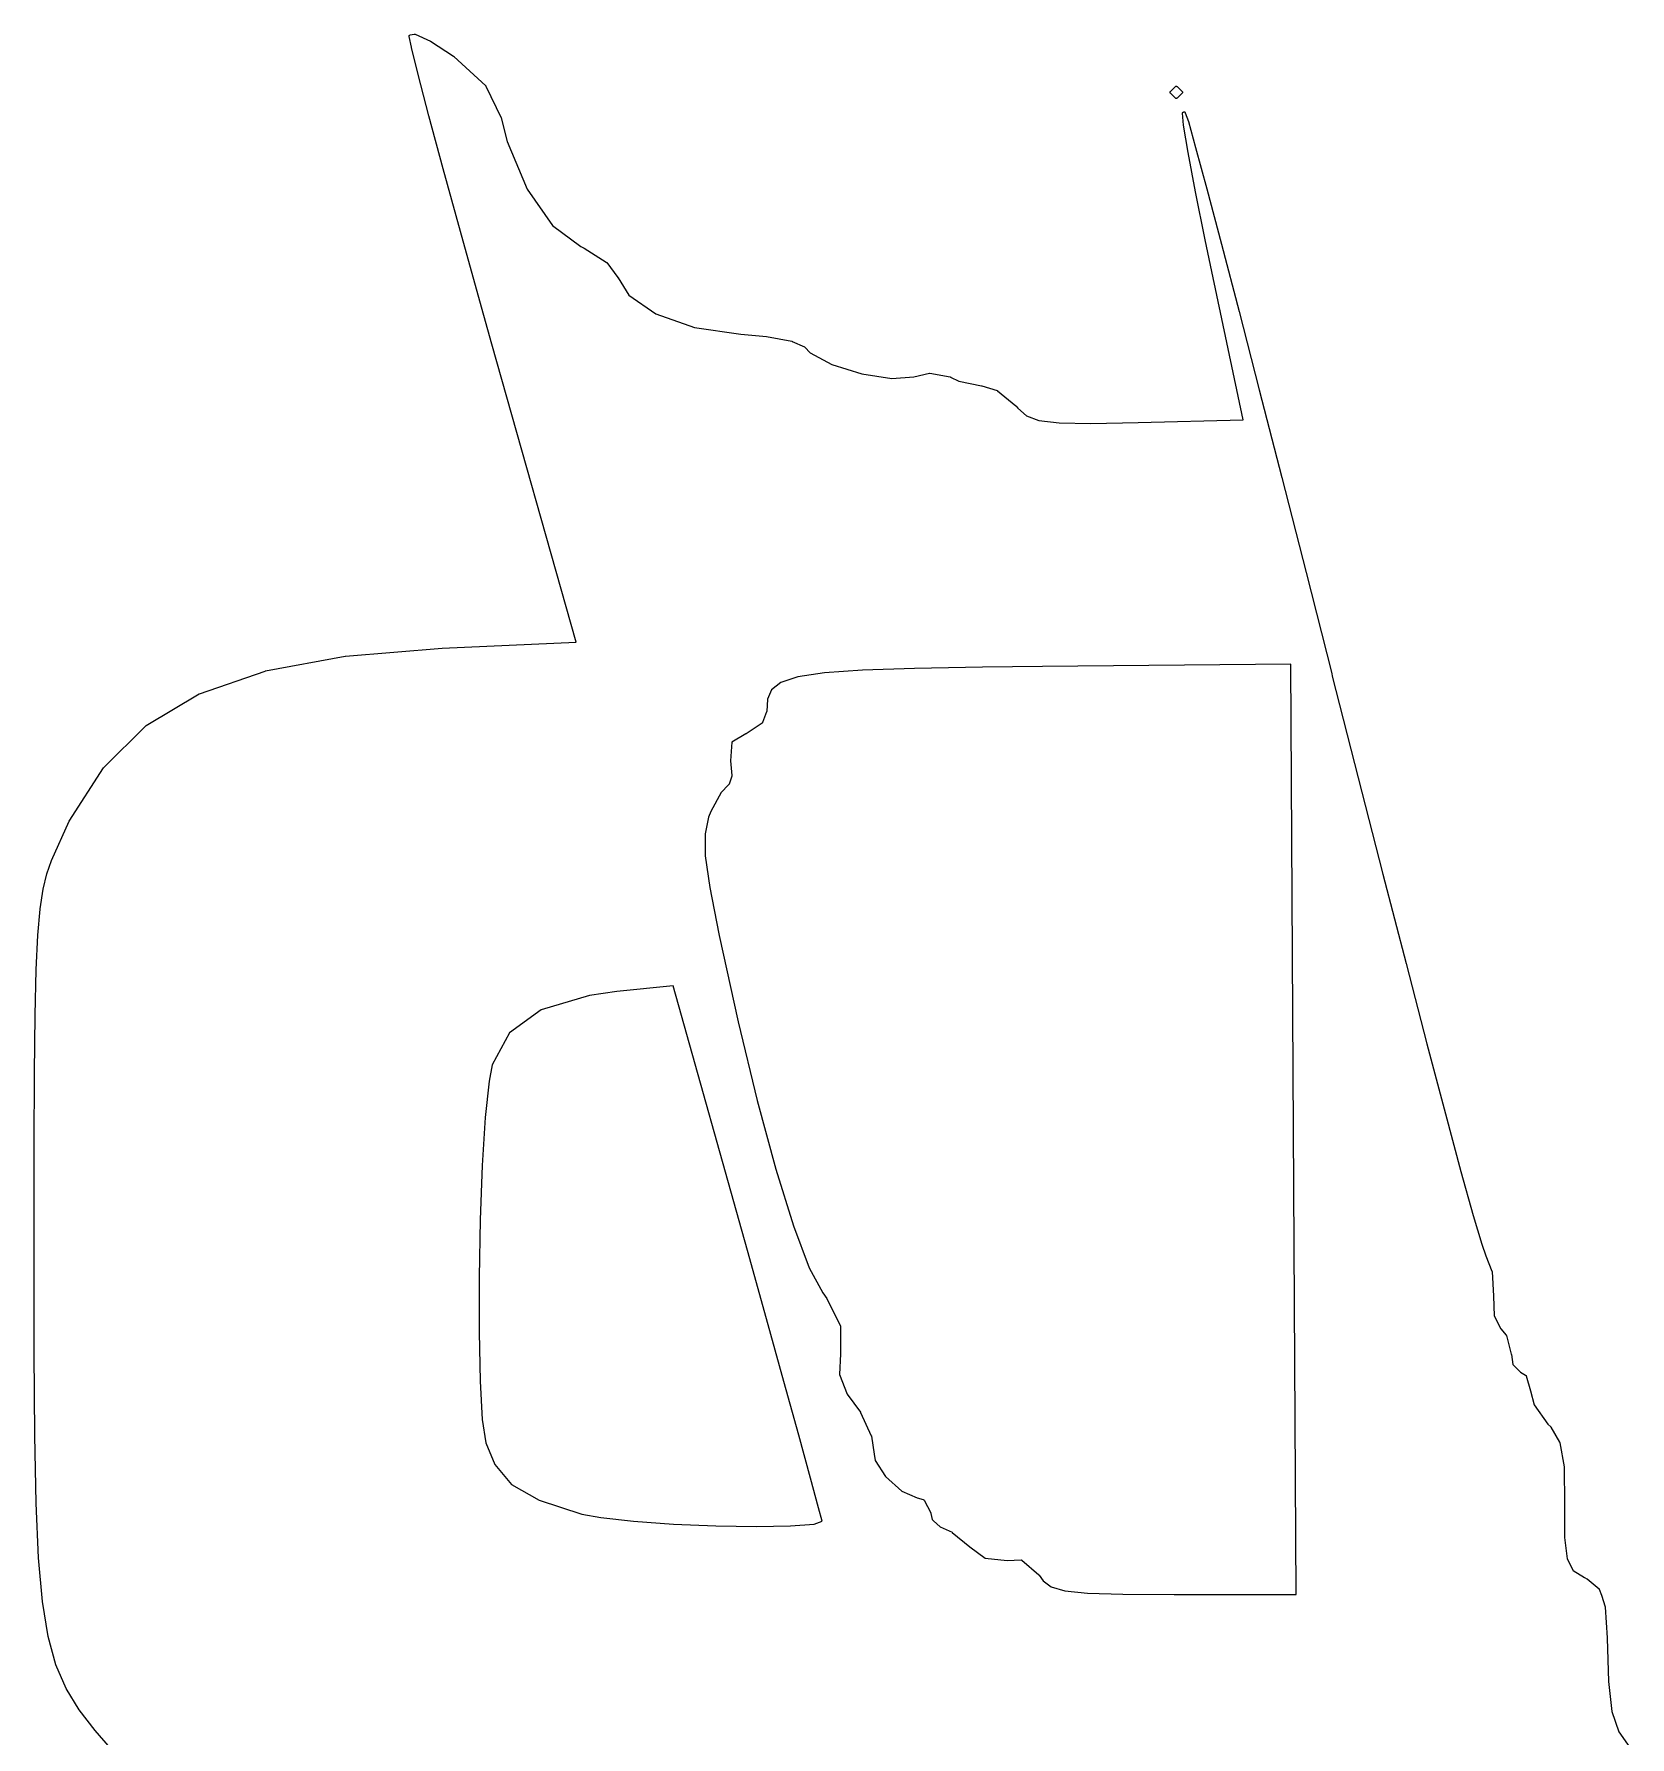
# Model space of a CAD drawing. Extents: x 42 to 258, y -102 to -28.
# Drawn here: x 133.09 to 139.08, y -82.86 to -76.47 of the extents above; entities that cross this region are included whole.
import ezdxf

# ---------------------------------------------------------------- set-up
doc = ezdxf.new("R2010")
doc.units = 0
doc.header["$MEASUREMENT"] = 0
doc.layers.add('BLACK', color=7, linetype='CONTINUOUS')

msp = doc.modelspace()

# ---------------------------------------------------------------- linework, layer by layer
at = {"layer": 'Black'}
for p, q in [((134.499, -76.4771), (134.5, -76.4766)), ((134.499, -76.4775), (134.499, -76.4771)), ((134.499, -76.4779), (134.499, -76.4775)), ((134.499, -76.4783), (134.499, -76.4779)), ((134.499, -76.4787), (134.499, -76.4783)), ((134.499, -76.4792), (134.499, -76.4787)), ((134.499, -76.4796), (134.499, -76.4792)), ((134.499, -76.48), (134.499, -76.4796)), ((134.507, -76.5208), (134.499, -76.48)), ((134.5, -76.4757), (134.501, -76.4753)), ((134.5, -76.476), (134.5, -76.4757)), ((134.5, -76.4763), (134.5, -76.476)), ((134.5, -76.4766), (134.5, -76.4763)), ((134.501, -76.4748), (134.502, -76.4747)), ((134.501, -76.4751), (134.501, -76.4748)), ((134.501, -76.4753), (134.501, -76.4751)), ((134.502, -76.4744), (134.503, -76.4743)), ((134.502, -76.4747), (134.502, -76.4744)), ((134.503, -76.4742), (134.517, -76.4712)), ((134.503, -76.4743), (134.503, -76.4742)), ((134.517, -76.4712), (134.518, -76.4712)), ((134.518, -76.4712), (134.519, -76.4712)), ((134.519, -76.4712), (134.519, -76.4712)), ((134.519, -76.4712), (134.519, -76.4712)), ((134.519, -76.4712), (134.52, -76.4714)), ((134.52, -76.4714), (134.521, -76.4716)), ((134.521, -76.4716), (134.579, -76.4979)), ((134.579, -76.4979), (134.579, -76.4981)), ((134.579, -76.4981), (134.579, -76.4983)), ((134.579, -76.4983), (134.665, -76.5543)), ((134.507, -76.521), (134.507, -76.5208)), ((134.507, -76.5211), (134.507, -76.521)), ((134.532, -76.6232), (134.507, -76.5211)), ((134.665, -76.5543), (134.666, -76.5546)), ((134.666, -76.5546), (134.666, -76.5549)), ((134.666, -76.5549), (134.786, -76.6658)), ((134.532, -76.6233), (134.532, -76.6232)), ((134.532, -76.6232), (134.532, -76.6232)), ((134.572, -76.7781), (134.532, -76.6233)), ((134.786, -76.6658), (134.786, -76.6659)), ((134.786, -76.6659), (134.786, -76.6659)), ((134.786, -76.6659), (134.786, -76.6665)), ((134.786, -76.6665), (134.787, -76.6672)), ((134.787, -76.6672), (134.787, -76.6672)), ((134.787, -76.6672), (134.787, -76.6673)), ((134.787, -76.6673), (134.844, -76.7852)), ((137.355, -76.687), (137.356, -76.6867)), ((137.355, -76.6874), (137.355, -76.687)), ((137.355, -76.6877), (137.355, -76.6874)), ((137.355, -76.6882), (137.355, -76.6877)), ((137.355, -76.6886), (137.355, -76.6882)), ((137.355, -76.689), (137.355, -76.6886)), ((137.355, -76.6894), (137.355, -76.689)), ((137.355, -76.6899), (137.355, -76.6894)), ((137.355, -76.6903), (137.355, -76.6899)), ((137.355, -76.6907), (137.355, -76.6903)), ((137.355, -76.6912), (137.355, -76.6907)), ((137.355, -76.6916), (137.355, -76.6912)), ((137.355, -76.692), (137.355, -76.6916)), ((137.355, -76.6923), (137.355, -76.692)), ((137.356, -76.6863), (137.374, -76.6682)), ((137.356, -76.6867), (137.356, -76.6863)), ((137.374, -76.6682), (137.375, -76.6679)), ((137.375, -76.6674), (137.376, -76.6672)), ((137.375, -76.6676), (137.375, -76.6674)), ((137.375, -76.6679), (137.375, -76.6676)), ((137.376, -76.6669), (137.377, -76.6668)), ((137.376, -76.6671), (137.376, -76.6669)), ((137.376, -76.6672), (137.376, -76.6671)), ((137.377, -76.6668), (137.377, -76.6667)), ((137.377, -76.6667), (137.378, -76.6668)), ((137.378, -76.6668), (137.378, -76.6667)), ((137.378, -76.6667), (137.379, -76.6668)), ((137.379, -76.6668), (137.379, -76.6669)), ((137.379, -76.6669), (137.379, -76.6671)), ((137.379, -76.6671), (137.38, -76.6672)), ((137.38, -76.6672), (137.38, -76.6674)), ((137.38, -76.6674), (137.381, -76.6676)), ((137.381, -76.6676), (137.381, -76.6679)), ((137.381, -76.6679), (137.381, -76.6682)), ((137.381, -76.6682), (137.399, -76.6863)), ((137.399, -76.6863), (137.4, -76.6867)), ((137.4, -76.6867), (137.4, -76.687)), ((137.4, -76.687), (137.4, -76.6874)), ((137.4, -76.6874), (137.4, -76.6877)), ((137.4, -76.6877), (137.401, -76.6882)), ((137.401, -76.6915), (137.4, -76.692)), ((137.4, -76.692), (137.4, -76.6923)), ((137.401, -76.6882), (137.401, -76.6886)), ((137.401, -76.6886), (137.401, -76.689)), ((137.401, -76.689), (137.401, -76.6894)), ((137.401, -76.6894), (137.401, -76.6899)), ((137.401, -76.6899), (137.401, -76.6903)), ((137.401, -76.6903), (137.401, -76.6907)), ((137.401, -76.6907), (137.401, -76.6912)), ((137.401, -76.6912), (137.401, -76.6915)), ((137.355, -76.6927), (137.355, -76.6923)), ((137.356, -76.693), (137.355, -76.6927)), ((137.356, -76.6934), (137.356, -76.693)), ((137.374, -76.7115), (137.356, -76.6934)), ((137.375, -76.7118), (137.374, -76.7115)), ((137.375, -76.7121), (137.375, -76.7118)), ((137.375, -76.7123), (137.375, -76.7121)), ((137.376, -76.7125), (137.375, -76.7123)), ((137.376, -76.7126), (137.376, -76.7125)), ((137.376, -76.7128), (137.376, -76.7126)), ((137.377, -76.7129), (137.376, -76.7128)), ((137.378, -76.7129), (137.377, -76.713)), ((137.377, -76.713), (137.377, -76.7129)), ((137.379, -76.7129), (137.378, -76.713)), ((137.378, -76.713), (137.378, -76.7129)), ((137.38, -76.7125), (137.379, -76.7126)), ((137.379, -76.7126), (137.379, -76.7128)), ((137.379, -76.7128), (137.379, -76.7129)), ((137.381, -76.7121), (137.38, -76.7123)), ((137.38, -76.7123), (137.38, -76.7125)), ((137.399, -76.6934), (137.381, -76.7115)), ((137.381, -76.7115), (137.381, -76.7118)), ((137.381, -76.7118), (137.381, -76.7121)), ((137.4, -76.693), (137.399, -76.6934)), ((137.4, -76.6923), (137.4, -76.6927)), ((137.4, -76.6927), (137.4, -76.693)), ((134.626, -76.9771), (134.572, -76.7781)), ((134.572, -76.7781), (134.572, -76.7781)), ((134.572, -76.7781), (134.572, -76.7781)), ((134.844, -76.7852), (134.844, -76.7857)), ((134.844, -76.7857), (134.844, -76.7861)), ((134.844, -76.7861), (134.867, -76.8745)), ((137.401, -76.7668), (137.402, -76.7662)), ((137.401, -76.7669), (137.401, -76.7668)), ((137.401, -76.7668), (137.401, -76.7668)), ((137.401, -76.7677), (137.401, -76.7669)), ((137.401, -76.7685), (137.401, -76.7677)), ((137.401, -76.7686), (137.401, -76.7685)), ((137.405, -76.8129), (137.401, -76.7686)), ((137.401, -76.7686), (137.401, -76.7686)), ((137.402, -76.7649), (137.403, -76.7647)), ((137.402, -76.765), (137.402, -76.7649)), ((137.402, -76.7652), (137.402, -76.765)), ((137.402, -76.7653), (137.402, -76.7652)), ((137.402, -76.7661), (137.402, -76.7653)), ((137.402, -76.7653), (137.402, -76.7653)), ((137.402, -76.7662), (137.402, -76.7661)), ((137.402, -76.7661), (137.402, -76.7661)), ((137.402, -76.7662), (137.402, -76.7662)), ((137.403, -76.7643), (137.404, -76.7638)), ((137.403, -76.7647), (137.403, -76.7643)), ((137.404, -76.7636), (137.405, -76.7634)), ((137.404, -76.7637), (137.404, -76.7636)), ((137.404, -76.7638), (137.404, -76.7637)), ((137.405, -76.7631), (137.406, -76.763)), ((137.405, -76.7634), (137.405, -76.7631)), ((137.405, -76.7631), (137.405, -76.7631)), ((137.405, -76.8131), (137.405, -76.8129)), ((137.405, -76.8133), (137.405, -76.8131)), ((137.422, -76.9156), (137.405, -76.8133)), ((137.406, -76.763), (137.406, -76.763)), ((137.406, -76.763), (137.407, -76.763)), ((137.407, -76.763), (137.407, -76.763)), ((137.407, -76.763), (137.407, -76.763)), ((137.407, -76.763), (137.408, -76.7633)), ((137.408, -76.7633), (137.409, -76.7635)), ((137.409, -76.7635), (137.409, -76.7636)), ((137.409, -76.7636), (137.409, -76.7637)), ((137.409, -76.7637), (137.409, -76.7641)), ((137.409, -76.7641), (137.41, -76.7645)), ((137.41, -76.7645), (137.41, -76.7647)), ((137.41, -76.7647), (137.41, -76.7648)), ((137.41, -76.7648), (137.411, -76.7654)), ((137.411, -76.7654), (137.411, -76.7659)), ((137.411, -76.7659), (137.411, -76.7661)), ((137.411, -76.7661), (137.411, -76.7663)), ((137.411, -76.7663), (137.423, -76.7993)), ((137.423, -76.7993), (137.423, -76.7994)), ((137.423, -76.7994), (137.423, -76.7996)), ((137.423, -76.7996), (137.45, -76.8966)), ((134.867, -76.8745), (134.941, -77.0532)), ((137.422, -76.9157), (137.422, -76.9156)), ((137.45, -77.0634), (137.422, -76.9157)), ((137.422, -76.9157), (137.422, -76.9157)), ((137.45, -76.8966), (137.45, -76.8966)), ((137.45, -76.8966), (137.45, -76.8967)), ((137.45, -76.8967), (137.492, -77.0518)), ((134.626, -76.9772), (134.626, -76.9771)), ((134.691, -77.2119), (134.626, -76.9772)), ((134.626, -76.9772), (134.626, -76.9772)), ((134.941, -77.0532), (135.036, -77.1895)), ((137.45, -77.0635), (137.45, -77.0634)), ((137.45, -77.0634), (137.45, -77.0634)), ((137.486, -77.2436), (137.45, -77.0635)), ((137.492, -77.0518), (137.492, -77.0518)), ((137.492, -77.0518), (137.492, -77.0519)), ((137.492, -77.0519), (137.547, -77.2592)), ((135.036, -77.1895), (135.143, -77.2688)), ((134.764, -77.4739), (134.691, -77.2119)), ((134.691, -77.2119), (134.691, -77.2119)), ((134.691, -77.2119), (134.691, -77.2119)), ((137.486, -77.2437), (137.486, -77.2436)), ((137.511, -77.3622), (137.486, -77.2437)), ((137.486, -77.2437), (137.486, -77.2437)), ((137.547, -77.2592), (137.547, -77.2592)), ((137.547, -77.2592), (137.547, -77.2592)), ((137.547, -77.2592), (137.613, -77.5129)), ((135.143, -77.2688), (135.155, -77.2744)), ((135.155, -77.2744), (135.156, -77.2746)), ((135.156, -77.2746), (135.156, -77.2748)), ((135.156, -77.2748), (135.238, -77.3279)), ((135.238, -77.3279), (135.239, -77.3285)), ((135.239, -77.3285), (135.24, -77.329)), ((135.24, -77.329), (135.282, -77.3853)), ((135.282, -77.3853), (135.282, -77.3856)), ((135.282, -77.3856), (135.283, -77.3858)), ((135.283, -77.3858), (135.323, -77.4514)), ((137.511, -77.3622), (137.511, -77.3622)), ((137.511, -77.3622), (137.511, -77.3622)), ((137.629, -77.9187), (137.511, -77.3622)), ((135.323, -77.4514), (135.424, -77.5215)), ((134.809, -77.6346), (134.764, -77.4739)), ((134.764, -77.4739), (134.764, -77.4739)), ((134.764, -77.4739), (134.764, -77.4739)), ((135.424, -77.5215), (135.569, -77.5729)), ((137.613, -77.5129), (137.613, -77.5129)), ((137.613, -77.5129), (137.613, -77.5129)), ((137.613, -77.5129), (137.689, -77.8069)), ((135.569, -77.5729), (135.743, -77.5981)), ((135.126, -78.7534), (134.809, -77.6346)), ((134.809, -77.6346), (134.809, -77.6346)), ((135.743, -77.5981), (135.84, -77.6067)), ((135.84, -77.6067), (135.84, -77.6067)), ((135.84, -77.6067), (135.84, -77.6067)), ((135.84, -77.6067), (135.935, -77.6242)), ((135.935, -77.6242), (135.936, -77.6244)), ((135.936, -77.6244), (135.936, -77.6246)), ((135.936, -77.6246), (135.982, -77.6454)), ((135.982, -77.6454), (135.982, -77.6455)), ((135.982, -77.6455), (135.982, -77.6455)), ((135.982, -77.6455), (135.983, -77.646)), ((135.983, -77.646), (135.983, -77.6464)), ((135.983, -77.6464), (135.983, -77.6465)), ((135.983, -77.6465), (135.983, -77.6465)), ((135.983, -77.6465), (136.003, -77.6673)), ((136.003, -77.6673), (136.085, -77.7113)), ((136.085, -77.7113), (136.198, -77.7464)), ((136.198, -77.7464), (136.31, -77.7643)), ((136.31, -77.7643), (136.392, -77.7573)), ((136.392, -77.7573), (136.451, -77.7443)), ((136.451, -77.7443), (136.451, -77.7442)), ((136.451, -77.7442), (136.452, -77.7442)), ((136.451, -77.7443), (136.451, -77.7443)), ((136.452, -77.7442), (136.452, -77.7442)), ((136.452, -77.7442), (136.453, -77.7442)), ((136.453, -77.7442), (136.453, -77.7442)), ((136.453, -77.7442), (136.529, -77.758)), ((136.529, -77.758), (136.53, -77.7582)), ((136.53, -77.7582), (136.53, -77.7584)), ((136.53, -77.7584), (136.561, -77.7734)), ((136.561, -77.7734), (136.647, -77.7911)), ((136.647, -77.7911), (136.647, -77.7912)), ((136.647, -77.7912), (136.648, -77.7912)), ((136.648, -77.7912), (136.705, -77.809)), ((136.705, -77.809), (136.705, -77.809)), ((136.705, -77.809), (136.705, -77.809)), ((136.705, -77.809), (136.706, -77.8094)), ((136.706, -77.8094), (136.706, -77.8098)), ((136.706, -77.8098), (136.706, -77.8098)), ((136.706, -77.8098), (136.706, -77.8099)), ((136.706, -77.8099), (136.776, -77.8667)), ((137.689, -77.8069), (137.689, -77.8069)), ((137.689, -77.8069), (137.689, -77.8069)), ((137.689, -77.8069), (137.774, -78.1353)), ((136.776, -77.8667), (136.777, -77.8671)), ((136.777, -77.8671), (136.777, -77.8674)), ((136.777, -77.8674), (136.783, -77.8748)), ((136.783, -77.8748), (136.816, -77.9038)), ((136.816, -77.9038), (136.862, -77.9218)), ((136.862, -77.9218), (136.938, -77.9308)), ((136.938, -77.9308), (137.057, -77.9326)), ((137.057, -77.9326), (137.234, -77.9291)), ((137.234, -77.9291), (137.629, -77.9187)), ((137.774, -78.1353), (137.774, -78.1353)), ((137.774, -78.1353), (137.774, -78.1353)), ((137.774, -78.1353), (137.865, -78.4921)), ((137.865, -78.4921), (137.865, -78.4921)), ((137.865, -78.4921), (137.865, -78.4921)), ((137.865, -78.4921), (137.961, -78.8715)), ((134.26, -78.806), (134.622, -78.7764)), ((134.622, -78.7764), (135.126, -78.7534)), ((134.622, -78.7764), (134.622, -78.7764)), ((134.622, -78.7764), (134.622, -78.7764)), ((133.712, -78.9471), (133.958, -78.8617)), ((133.958, -78.8617), (133.959, -78.8615)), ((133.958, -78.8617), (133.958, -78.8617)), ((133.959, -78.8615), (134.259, -78.8061)), ((134.259, -78.8061), (134.26, -78.806)), ((134.259, -78.8061), (134.259, -78.8061)), ((136.2, -78.8588), (136.057, -78.869)), ((136.395, -78.8522), (136.2, -78.8588)), ((136.65, -78.8478), (136.395, -78.8522)), ((136.876, -78.8452), (136.65, -78.8478)), ((136.65, -78.8478), (136.65, -78.8478)), ((137.808, -78.8358), (136.876, -78.8452)), ((137.827, -82.3273), (137.808, -78.8358)), ((135.894, -78.9046), (135.859, -78.9318)), ((135.957, -78.8839), (135.894, -78.9046)), ((136.057, -78.869), (135.957, -78.8839)), ((137.961, -78.8715), (137.961, -78.8715)), ((137.961, -78.8715), (137.963, -78.8814)), ((137.963, -78.8814), (138.06, -79.2632)), ((133.512, -79.0668), (133.711, -78.9475)), ((133.711, -78.9473), (133.712, -78.9471)), ((133.711, -78.9475), (133.711, -78.9473)), ((135.844, -78.967), (135.841, -79.0133)), ((135.859, -78.9318), (135.844, -78.967)), ((135.824, -79.0566), (135.823, -79.0571)), ((135.825, -79.0559), (135.824, -79.056)), ((135.824, -79.056), (135.824, -79.0562)), ((135.824, -79.0562), (135.824, -79.0566)), ((135.84, -79.0147), (135.825, -79.0547)), ((135.825, -79.0547), (135.825, -79.0553)), ((135.825, -79.0553), (135.825, -79.0559)), ((135.841, -79.0133), (135.84, -79.014)), ((135.84, -79.014), (135.84, -79.0147)), ((133.351, -79.2248), (133.511, -79.0675)), ((133.511, -79.0672), (133.512, -79.0668)), ((133.511, -79.0675), (133.511, -79.0672)), ((135.762, -79.0975), (135.71, -79.1293)), ((135.763, -79.0974), (135.762, -79.0974)), ((135.762, -79.0974), (135.762, -79.0975)), ((135.823, -79.0571), (135.763, -79.0974)), ((135.71, -79.1293), (135.705, -79.1986)), ((133.223, -79.4248), (133.351, -79.2256)), ((133.351, -79.2252), (133.351, -79.2248)), ((133.351, -79.2256), (133.351, -79.2252)), ((135.705, -79.1986), (135.71, -79.2536)), ((135.697, -79.2887), (135.669, -79.3179)), ((135.698, -79.288), (135.697, -79.2883)), ((135.697, -79.2883), (135.697, -79.2886)), ((135.697, -79.2886), (135.697, -79.2887)), ((135.699, -79.2866), (135.698, -79.287)), ((135.698, -79.287), (135.698, -79.2875)), ((135.698, -79.2875), (135.698, -79.2877)), ((135.698, -79.2877), (135.698, -79.288)), ((135.71, -79.2559), (135.699, -79.286)), ((135.699, -79.286), (135.699, -79.2863)), ((135.699, -79.2863), (135.699, -79.2866)), ((135.71, -79.2536), (135.71, -79.2539)), ((135.71, -79.2539), (135.711, -79.2542)), ((135.711, -79.2542), (135.71, -79.2548)), ((135.71, -79.2548), (135.71, -79.2554)), ((135.71, -79.2554), (135.71, -79.2556)), ((135.71, -79.2556), (135.71, -79.2559)), ((138.06, -79.2632), (138.06, -79.2632)), ((138.06, -79.2632), (138.153, -79.6246)), ((135.669, -79.3179), (135.631, -79.3887)), ((133.156, -79.5725), (133.223, -79.4254)), ((133.223, -79.4251), (133.223, -79.4248)), ((133.223, -79.4254), (133.223, -79.4251)), ((135.622, -79.4108), (135.609, -79.4729)), ((135.631, -79.3887), (135.622, -79.4108)), ((135.609, -79.4729), (135.61, -79.5552)), ((135.61, -79.5552), (135.627, -79.6748)), ((133.125, -79.6805), (133.139, -79.6228)), ((133.139, -79.6223), (133.156, -79.5729)), ((133.139, -79.6226), (133.139, -79.6223)), ((133.139, -79.6228), (133.139, -79.6226)), ((133.156, -79.5727), (133.156, -79.5725)), ((133.156, -79.5729), (133.156, -79.5727)), ((138.153, -79.6246), (138.153, -79.6246)), ((138.153, -79.6246), (138.24, -79.9592)), ((133.114, -79.7548), (133.125, -79.6809)), ((133.125, -79.6807), (133.125, -79.6805)), ((133.125, -79.6809), (133.125, -79.6807)), ((135.627, -79.6748), (135.661, -79.8483)), ((133.105, -79.8531), (133.114, -79.7551)), ((133.114, -79.755), (133.114, -79.7548)), ((133.114, -79.7551), (133.114, -79.755)), ((133.099, -79.9831), (133.105, -79.8533)), ((133.105, -79.8532), (133.105, -79.8531)), ((133.105, -79.8533), (133.105, -79.8532)), ((135.661, -79.8483), (135.662, -79.8542)), ((135.662, -79.8542), (135.733, -80.1783)), ((133.095, -80.1528), (133.099, -79.9832)), ((133.099, -79.9832), (133.099, -79.9831)), ((133.099, -79.9832), (133.099, -79.9832)), ((138.24, -79.9592), (138.24, -79.9592)), ((138.24, -79.9592), (138.318, -80.2609)), ((135.278, -80.0651), (135.175, -80.0796)), ((135.489, -80.0431), (135.278, -80.0651)), ((135.768, -81.0364), (135.489, -80.0431)), ((134.994, -80.1335), (134.875, -80.2193)), ((135.175, -80.0796), (134.994, -80.1335)), ((133.093, -80.3701), (133.095, -80.1529)), ((133.095, -80.1529), (133.095, -80.1528)), ((133.095, -80.1529), (133.095, -80.1529)), ((135.733, -80.1783), (135.805, -80.4737)), ((134.875, -80.2193), (134.81, -80.3396)), ((138.318, -80.2609), (138.318, -80.2609)), ((138.318, -80.2609), (138.388, -80.5233)), ((133.091, -80.6429), (133.093, -80.3701)), ((133.093, -80.3701), (133.093, -80.3701)), ((133.093, -80.3701), (133.093, -80.3701)), ((134.81, -80.3396), (134.799, -80.4008)), ((134.799, -80.4008), (134.784, -80.5378)), ((135.805, -80.4737), (135.875, -80.7318)), ((138.388, -80.5233), (138.388, -80.5233)), ((138.388, -80.5233), (138.446, -80.7404)), ((134.784, -80.5378), (134.773, -80.7171)), ((133.091, -80.9789), (133.091, -80.6429)), ((133.091, -80.6429), (133.091, -80.6429)), ((133.091, -80.6429), (133.091, -80.6429)), ((134.773, -80.7171), (134.765, -80.922)), ((135.875, -80.7318), (135.941, -80.944)), ((138.446, -80.7404), (138.492, -80.9056)), ((138.492, -80.9056), (138.524, -81.0129)), ((134.765, -80.922), (134.761, -81.1362)), ((135.941, -80.944), (136, -81.1016)), ((133.091, -81.0441), (133.091, -80.9789)), ((133.091, -80.9789), (133.091, -80.9789)), ((133.091, -80.9789), (133.091, -80.9789)), ((135.84, -81.2936), (135.768, -81.0364)), ((138.524, -81.0129), (138.539, -81.056)), ((133.091, -81.4196), (133.091, -81.0441)), ((133.091, -81.0441), (133.091, -81.0441)), ((133.091, -81.0441), (133.091, -81.0441)), ((136, -81.1016), (136.051, -81.1959)), ((138.539, -81.056), (138.562, -81.114)), ((134.761, -81.1362), (134.761, -81.3435)), ((138.562, -81.114), (138.562, -81.1148)), ((138.562, -81.1148), (138.563, -81.1156)), ((138.563, -81.1156), (138.568, -81.2081)), ((136.051, -81.1959), (136.066, -81.2166)), ((136.066, -81.2166), (136.066, -81.2169)), ((136.066, -81.2169), (136.066, -81.2173)), ((136.066, -81.2173), (136.117, -81.3207)), ((138.568, -81.2081), (138.568, -81.2081)), ((138.568, -81.2081), (138.568, -81.2082)), ((138.568, -81.2082), (138.571, -81.2817)), ((138.571, -81.2817), (138.595, -81.3302)), ((134.761, -81.3435), (134.765, -81.5274)), ((135.905, -81.5278), (135.84, -81.2936)), ((136.117, -81.3207), (136.118, -81.321)), ((136.118, -81.321), (136.118, -81.3212)), ((136.118, -81.3212), (136.118, -81.3218)), ((136.118, -81.3218), (136.118, -81.3224)), ((136.118, -81.3224), (136.118, -81.3227)), ((136.118, -81.3227), (136.118, -81.3229)), ((136.118, -81.3229), (136.118, -81.424)), ((138.595, -81.3302), (138.616, -81.3538)), ((138.616, -81.3538), (138.616, -81.354)), ((138.616, -81.354), (138.616, -81.3542)), ((138.616, -81.3542), (138.616, -81.3548)), ((138.616, -81.3548), (138.616, -81.3553)), ((138.616, -81.3553), (138.616, -81.3555)), ((138.616, -81.3555), (138.617, -81.3558)), ((138.617, -81.3558), (138.634, -81.4261)), ((133.094, -81.7304), (133.091, -81.4196)), ((133.091, -81.4196), (133.091, -81.4196)), ((133.091, -81.4196), (133.091, -81.4196)), ((136.118, -81.4243), (136.114, -81.502)), ((136.118, -81.424), (136.118, -81.4241)), ((136.118, -81.4241), (136.118, -81.4243)), ((138.634, -81.4261), (138.634, -81.4263)), ((138.634, -81.4263), (138.635, -81.4265)), ((138.635, -81.4265), (138.641, -81.465)), ((138.641, -81.465), (138.669, -81.4937)), ((134.765, -81.5274), (134.773, -81.6714)), ((135.961, -81.73), (135.905, -81.5278)), ((135.905, -81.5278), (135.905, -81.5278)), ((136.114, -81.502), (136.143, -81.5755)), ((138.669, -81.4937), (138.688, -81.5045)), ((138.688, -81.5045), (138.688, -81.5046)), ((138.688, -81.5046), (138.689, -81.5047)), ((138.689, -81.5047), (138.689, -81.5051)), ((138.689, -81.5051), (138.69, -81.5055)), ((138.69, -81.5055), (138.69, -81.5057)), ((138.69, -81.5057), (138.69, -81.5059)), ((138.69, -81.5059), (138.69, -81.5065)), ((138.69, -81.5065), (138.69, -81.507)), ((138.69, -81.507), (138.691, -81.5072)), ((138.691, -81.5072), (138.691, -81.5074)), ((138.691, -81.5074), (138.707, -81.5633)), ((136.143, -81.5755), (136.192, -81.6432)), ((138.707, -81.5633), (138.707, -81.5633)), ((138.707, -81.5633), (138.707, -81.5634)), ((138.707, -81.5634), (138.721, -81.6162)), ((134.773, -81.6714), (134.787, -81.7589)), ((136.192, -81.6432), (136.193, -81.6437)), ((136.193, -81.6437), (136.193, -81.6441)), ((136.193, -81.6441), (136.233, -81.732)), ((138.721, -81.6162), (138.772, -81.688)), ((133.099, -81.9844), (133.094, -81.7304)), ((133.094, -81.7304), (133.094, -81.7304)), ((133.094, -81.7304), (133.094, -81.7304)), ((136.005, -81.8911), (135.961, -81.73)), ((135.961, -81.73), (135.961, -81.73)), ((136.233, -81.732), (136.234, -81.7327)), ((136.234, -81.7327), (136.234, -81.7334)), ((136.234, -81.7334), (136.244, -81.8009)), ((138.772, -81.688), (138.783, -81.6986)), ((138.783, -81.6986), (138.783, -81.6992)), ((138.783, -81.6992), (138.783, -81.6997)), ((138.783, -81.6997), (138.816, -81.7563)), ((134.787, -81.7589), (134.82, -81.8402)), ((136.244, -81.8009), (136.244, -81.8009)), ((136.244, -81.8009), (136.244, -81.801)), ((136.244, -81.801), (136.247, -81.8245)), ((138.816, -81.7563), (138.816, -81.7563)), ((138.816, -81.7563), (138.816, -81.7563)), ((138.816, -81.7563), (138.817, -81.7571)), ((138.817, -81.7571), (138.817, -81.7579)), ((138.817, -81.7579), (138.817, -81.7579)), ((138.817, -81.7579), (138.817, -81.7579)), ((138.817, -81.7579), (138.833, -81.8479)), ((134.82, -81.8402), (134.883, -81.9153)), ((136.247, -81.8245), (136.286, -81.8845)), ((138.833, -81.8479), (138.833, -81.8483)), ((138.833, -81.8483), (138.833, -81.8487)), ((138.833, -81.8487), (138.835, -81.9913)), ((134.883, -81.9153), (134.987, -81.9732)), ((136.035, -82.0022), (136.005, -81.8911)), ((136.005, -81.8911), (136.005, -81.8911)), ((136.286, -81.8845), (136.347, -81.9402)), ((133.099, -81.9845), (133.099, -81.9844)), ((133.099, -81.9844), (133.099, -81.9844)), ((133.108, -82.1896), (133.099, -81.9845)), ((134.987, -81.9732), (135.147, -82.0255)), ((136.347, -81.9402), (136.405, -81.9647)), ((136.405, -81.9647), (136.428, -81.9709)), ((136.428, -81.9709), (136.428, -81.971)), ((136.428, -81.971), (136.428, -81.971)), ((136.428, -81.971), (136.429, -81.9714)), ((136.429, -81.9714), (136.429, -81.9716)), ((136.429, -81.9716), (136.429, -81.9718)), ((136.429, -81.9718), (136.43, -81.9719)), ((136.43, -81.9719), (136.43, -81.9724)), ((136.43, -81.9724), (136.43, -81.9729)), ((136.43, -81.9729), (136.431, -81.9731)), ((136.431, -81.9731), (136.431, -81.9733)), ((136.431, -81.9733), (136.457, -82.0215)), ((138.835, -81.9913), (138.835, -81.9914)), ((138.835, -81.9914), (138.835, -81.9914)), ((138.835, -81.9914), (138.835, -82.1141)), ((135.147, -82.0255), (135.218, -82.0391)), ((135.218, -82.0391), (135.341, -82.0529)), ((135.341, -82.0529), (135.491, -82.0634)), ((136.019, -82.0633), (136.048, -82.0522)), ((136.048, -82.0522), (136.035, -82.0022)), ((136.457, -82.0215), (136.457, -82.0222)), ((136.457, -82.0222), (136.457, -82.023)), ((136.457, -82.023), (136.461, -82.0464)), ((136.461, -82.0464), (136.467, -82.0517)), ((136.467, -82.0517), (136.491, -82.0741)), ((135.491, -82.0634), (135.65, -82.0701)), ((135.65, -82.0701), (135.802, -82.0727)), ((135.802, -82.0727), (135.93, -82.0705)), ((135.93, -82.0705), (136.019, -82.0633)), ((136.491, -82.0741), (136.536, -82.0941)), ((136.536, -82.0941), (136.537, -82.0944)), ((136.537, -82.0944), (136.537, -82.0948)), ((136.537, -82.0948), (136.603, -82.1488)), ((138.835, -82.1141), (138.844, -82.1943)), ((136.603, -82.1488), (136.66, -82.1912)), ((133.108, -82.1897), (133.108, -82.1896)), ((133.108, -82.1898), (133.108, -82.1897)), ((133.123, -82.3538), (133.108, -82.1898)), ((136.66, -82.1912), (136.743, -82.2002)), ((136.743, -82.2002), (136.795, -82.1979)), ((136.795, -82.1979), (136.795, -82.1979)), ((136.795, -82.1979), (136.795, -82.1979)), ((136.795, -82.1979), (136.796, -82.198)), ((136.796, -82.198), (136.797, -82.1981)), ((136.797, -82.1981), (136.797, -82.1982)), ((136.797, -82.1982), (136.797, -82.1982)), ((136.797, -82.1982), (136.797, -82.1986)), ((136.797, -82.1986), (136.798, -82.1989)), ((136.798, -82.1989), (136.798, -82.199)), ((136.798, -82.199), (136.798, -82.1991)), ((136.798, -82.1991), (136.862, -82.254)), ((138.844, -82.1943), (138.867, -82.2375)), ((138.867, -82.2375), (138.909, -82.2641)), ((136.862, -82.254), (136.862, -82.2544)), ((136.862, -82.2544), (136.863, -82.2548)), ((136.863, -82.2548), (136.878, -82.2762)), ((136.878, -82.2762), (136.908, -82.2991)), ((136.908, -82.2991), (136.959, -82.3141)), ((136.959, -82.3141), (137.044, -82.3227)), ((138.909, -82.2641), (138.918, -82.2683)), ((138.918, -82.2683), (138.918, -82.2687)), ((138.918, -82.2687), (138.919, -82.269)), ((138.919, -82.269), (138.964, -82.3059)), ((138.964, -82.3059), (138.964, -82.3063)), ((138.964, -82.3063), (138.964, -82.3066)), ((138.964, -82.3066), (138.965, -82.3069)), ((138.965, -82.3069), (138.965, -82.3072)), ((138.965, -82.3072), (138.965, -82.3077)), ((138.965, -82.3077), (138.965, -82.3082)), ((138.965, -82.3082), (138.973, -82.3307)), ((133.123, -82.354), (133.123, -82.3538)), ((133.123, -82.3542), (133.123, -82.354)), ((133.144, -82.4851), (133.123, -82.3542)), ((137.044, -82.3227), (137.177, -82.3264)), ((137.177, -82.3264), (137.369, -82.3273)), ((137.369, -82.3273), (137.827, -82.3273)), ((138.973, -82.3307), (138.987, -82.3736)), ((138.987, -82.3736), (138.987, -82.3743)), ((138.987, -82.3743), (138.987, -82.3749)), ((138.987, -82.3749), (138.994, -82.4907)), ((133.144, -82.4854), (133.144, -82.4851)), ((133.144, -82.4856), (133.144, -82.4854)), ((133.173, -82.5914), (133.144, -82.4856)), ((138.994, -82.4907), (138.994, -82.4908)), ((138.994, -82.4908), (138.994, -82.4909)), ((138.994, -82.4909), (138.999, -82.6543)), ((133.173, -82.5917), (133.173, -82.5914)), ((133.173, -82.592), (133.173, -82.5917)), ((133.212, -82.6804), (133.173, -82.592)), ((133.212, -82.6807), (133.212, -82.6804)), ((133.212, -82.681), (133.212, -82.6807)), ((133.26, -82.7599), (133.212, -82.681)), ((138.999, -82.6543), (139.012, -82.7666)), ((133.26, -82.7601), (133.26, -82.7599)), ((133.26, -82.7604), (133.26, -82.7601)), ((133.32, -82.8377), (133.26, -82.7604)), ((139.012, -82.7666), (139.038, -82.8428)), ((133.32, -82.8378), (133.32, -82.8377)), ((133.32, -82.8379), (133.32, -82.8378)), ((133.378, -82.9048), (133.32, -82.8379)), ((139.038, -82.8428), (139.08, -82.9024))]:
    msp.add_line(p, q, dxfattribs=at)

doc.saveas('drawing.dxf')
